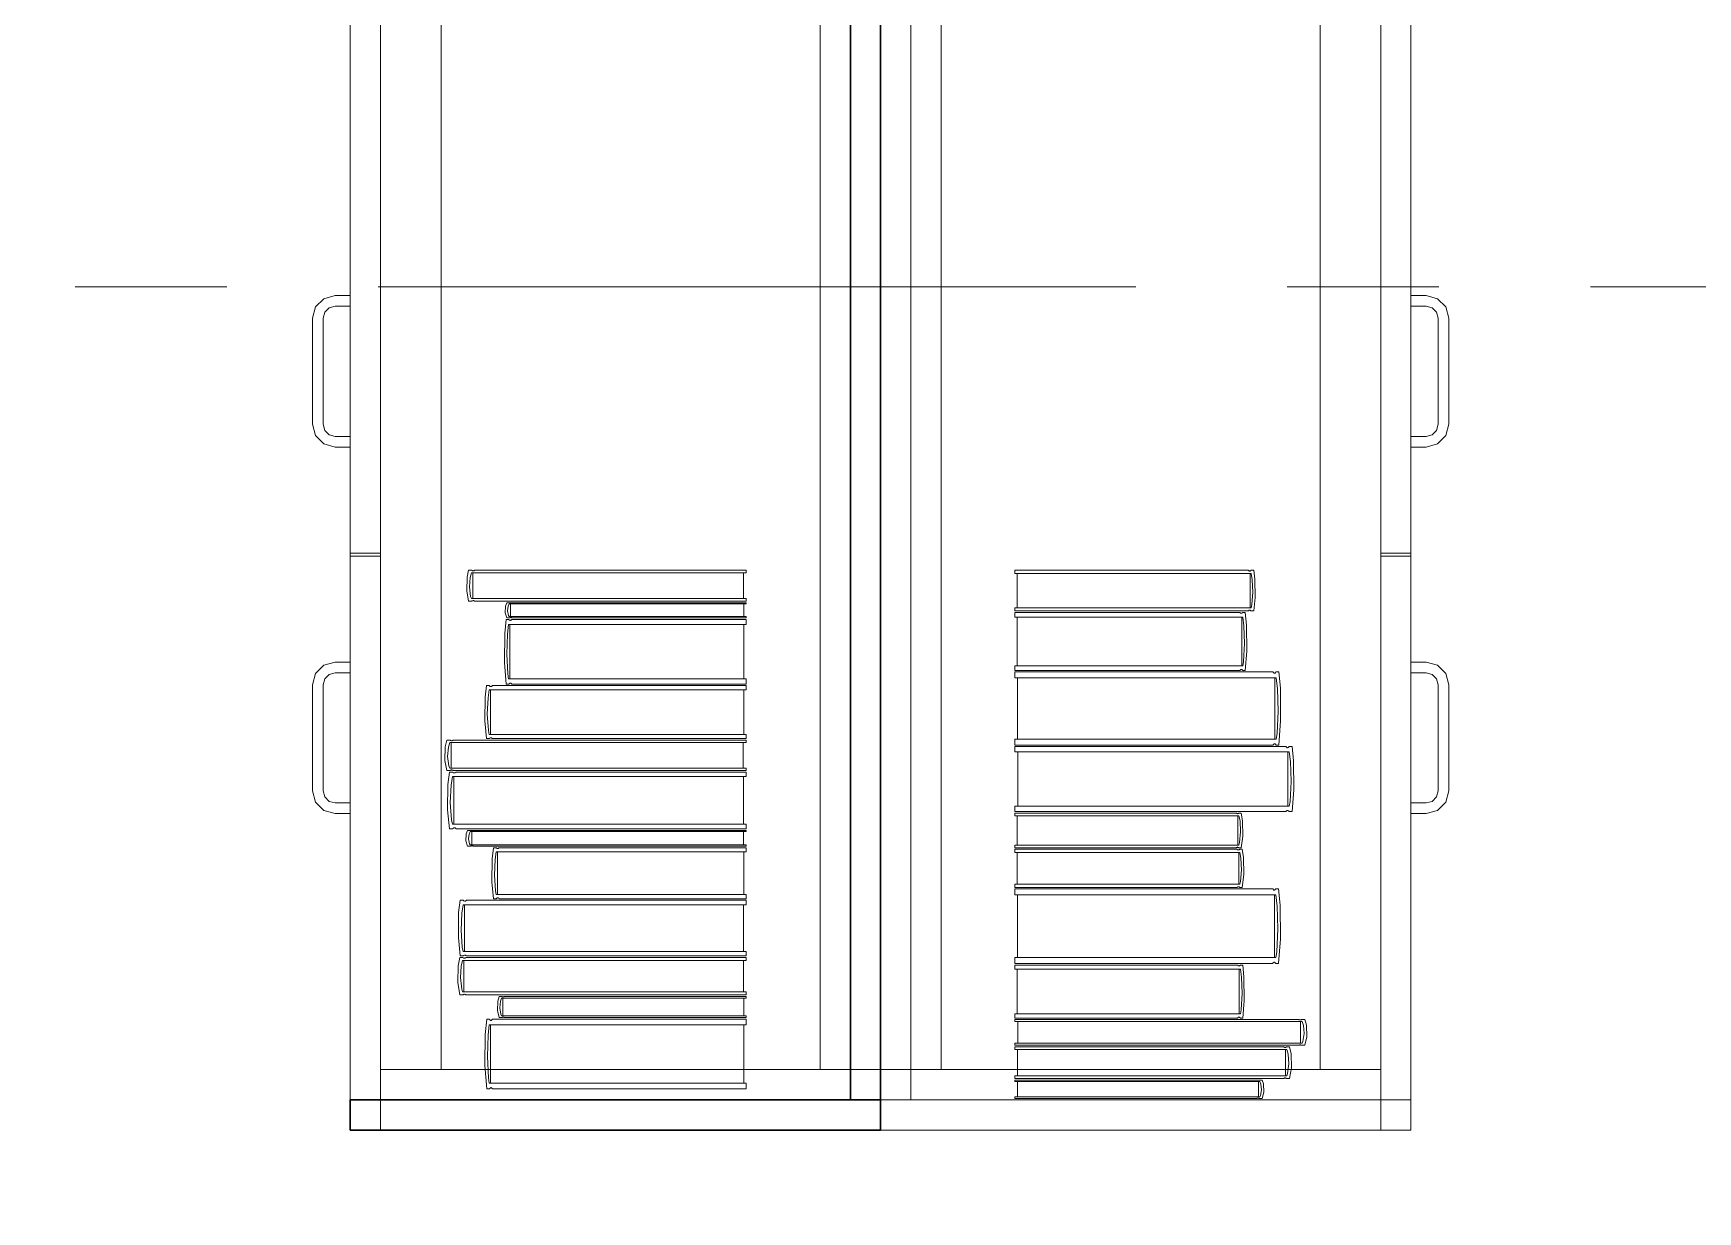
# Model space of a CAD drawing. Header units: inches. Extents: x -38 to 5698, y -33 to 92.
# Drawn here: x 19.111 to 20.209, y 9.391 to 10.169 of the extents above; entities that cross this region are included whole.
import ezdxf

# ---------------------------------------------------------------- set-up
doc = ezdxf.new("R2010")
doc.units = ezdxf.units.IN
doc.header["$MEASUREMENT"] = 0
doc.set_wipeout_variables(frame=1)
doc.linetypes.add('Punto & Raya', pattern=[0.65, 0.5, -0.075, 0, -0.075])
doc.linetypes.add('Wipeout_Contour', pattern=[1, 0, -1])
for name, color, linetype in [('08 _ STR _ EXT _ 10 Vereda Exterior', 7, 'Continuous'), ('Interior - Mobiliario', 7, 'Continuous'), ('Marcador - Secciones', 251, 'Continuous')]:
    doc.layers.add(name, color=color, linetype=linetype)

msp = doc.modelspace()

# ---------------------------------------------------------------- hatches: boundary and pattern name
at = {"layer": '08 _ STR _ EXT _ 10 Vereda Exterior', "linetype": 'Continuous', "lineweight": 13}
h = msp.add_hatch(dxfattribs=at)
h.set_pattern_fill('RETÍCULA_100X100_0002', color=251, style=0, pattern_type=2)
h.set_pattern_definition([(360, (3.7574, 18.3027), (0, 2.53199), []), (90, (3.7574, 18.3027), (-3.6, 0), [])])
h.paths.add_polyline_path([(2.17, 3.6213), (4.2913, 1.5), (9.32, 1.5), (9.32, 6.5), (40.52, 6.5), (40.52, 1.5), (52.92, 1.5), (52.92, 19.0859), (51.57, 19.0859), (51.57, 7.2), (9.07, 7.2), (9.07, 7.85), (6.5201, 7.85, -0.414214), (6.2701, 8.1), (6.2701, 8.85, -0.414213), (6.5201, 9.1), (9.07, 9.1), (9.07, 12), (6.5201, 12, -0.414214), (6.2701, 12.25), (6.2701, 13, -0.414213), (6.5201, 13.25), (9.07, 13.25), (9.07, 16.15), (6.5201, 16.15, -0.414214), (6.2701, 16.4), (6.2701, 17.15, -0.414213), (6.5201, 17.4), (8.77, 17.4), (8.7706, 21.0499), (2.17, 21.0499)])

# ---------------------------------------------------------------- linework, layer by layer
at = {"layer": 'Interior - Mobiliario', "color": 175, "linetype": 'Continuous', "lineweight": 13}
for p, q in [((19.67, 10.945), (19.67, 9.445)), ((20.02, 9.445), (20.02, 10.945)), ((19.34, 10.925), (19.34, 9.465)), ((19.65, 9.465), (19.65, 10.925)), ((19.67, 9.465), (19.67, 10.925)), ((19.67, 9.465), (19.67, 10.925)), ((19.67, 9.465), (19.67, 10.925)), ((19.69, 9.465), (19.69, 10.925)), ((19.69, 9.465), (19.69, 10.925)), ((19.69, 10.925), (19.69, 9.465)), ((19.69, 9.465), (19.69, 10.925)), ((19.69, 9.465), (19.69, 10.925)), ((19.69, 9.465), (19.69, 10.925)), ((20, 10.925), (20, 9.465)), ((20, 10.925), (20, 9.465)), ((20, 10.925), (20, 9.465)), ((20.02, 10.925), (20.02, 9.465)), ((20.02, 10.925), (20.02, 9.465)), ((19.34, 10.905), (19.34, 9.485)), ((19.38, 9.485), (19.38, 10.905)), ((19.63, 10.905), (19.63, 9.485)), ((19.67, 9.485), (19.67, 10.905)), ((19.71, 10.905), (19.71, 9.485)), ((19.96, 9.485), (19.96, 10.905)), ((20, 10.905), (20, 9.485)), ((19.32, 10.185), (19.32, 9.826)), ((19.34, 10.185), (19.34, 9.826)), ((20, 10.185), (20, 9.826)), ((20.02, 10.185), (20.02, 9.826)), ((19.295, 9.981), (19.297, 9.9885)), ((19.297, 9.9885), (19.3025, 9.9939)), ((19.3025, 9.9939), (19.31, 9.996)), ((19.306, 9.9879), (19.3031, 9.985)), ((19.31, 9.989), (19.306, 9.9879)), ((19.31, 9.996), (19.32, 9.996)), ((19.32, 9.989), (19.31, 9.989)), ((19.32, 9.996), (19.32, 9.989)), ((20.03, 9.996), (20.02, 9.996)), ((20.02, 9.996), (20.02, 9.989)), ((20.02, 9.989), (20.03, 9.989)), ((20.0375, 9.9939), (20.03, 9.996)), ((20.03, 9.989), (20.034, 9.9879)), ((20.034, 9.9879), (20.0369, 9.985)), ((20.043, 9.9885), (20.0375, 9.9939)), ((20.045, 9.981), (20.043, 9.9885)), ((19.295, 9.911), (19.295, 9.981)), ((19.3031, 9.985), (19.302, 9.981)), ((19.302, 9.981), (19.302, 9.911)), ((20.0369, 9.985), (20.038, 9.981)), ((20.038, 9.981), (20.038, 9.911)), ((20.045, 9.911), (20.045, 9.981)), ((19.297, 9.9035), (19.295, 9.911)), ((19.302, 9.911), (19.3031, 9.907)), ((20.038, 9.911), (20.0369, 9.907)), ((20.043, 9.9035), (20.045, 9.911)), ((19.3025, 9.898), (19.297, 9.9035)), ((19.31, 9.896), (19.3025, 9.898)), ((19.3031, 9.907), (19.306, 9.904)), ((19.306, 9.904), (19.31, 9.903)), ((19.31, 9.903), (19.32, 9.903)), ((19.32, 9.903), (19.32, 9.896)), ((20.03, 9.903), (20.02, 9.903)), ((20.02, 9.903), (20.02, 9.896)), ((20.034, 9.904), (20.03, 9.903)), ((20.03, 9.896), (20.0375, 9.898)), ((20.0369, 9.907), (20.034, 9.904)), ((20.0375, 9.898), (20.043, 9.9035)), ((19.32, 9.896), (19.31, 9.896)), ((20.02, 9.896), (20.03, 9.896)), ((19.32, 9.826), (19.34, 9.826)), ((19.32, 9.824), (19.34, 9.824)), ((20.02, 9.826), (20, 9.826)), ((20, 9.465), (20, 9.824)), ((20.02, 9.824), (20, 9.824)), ((20.02, 9.465), (20.02, 9.824)), ((19.3971, 9.8101), (19.3969, 9.801)), ((19.3981, 9.8146), (19.3971, 9.8101)), ((19.4001, 9.8146), (19.3981, 9.8146)), ((19.3986, 9.8036), (19.3991, 9.8099)), ((19.3991, 9.8099), (19.3999, 9.8129)), ((19.3999, 9.8129), (19.5813, 9.8129)), ((19.4002, 9.8145), (19.4001, 9.8146)), ((19.4004, 9.8144), (19.4002, 9.8145)), ((19.4007, 9.8143), (19.4004, 9.8144)), ((19.401, 9.8142), (19.4007, 9.8143)), ((19.4009, 9.8129), (19.4009, 9.7959)), ((19.4012, 9.8142), (19.401, 9.8142)), ((19.4015, 9.8143), (19.4012, 9.8142)), ((19.4017, 9.8144), (19.4015, 9.8143)), ((19.402, 9.8145), (19.4017, 9.8144)), ((19.4021, 9.8146), (19.402, 9.8145)), ((19.5813, 9.8146), (19.4021, 9.8146)), ((19.5795, 9.7959), (19.5795, 9.8129)), ((19.5813, 9.8129), (19.5813, 9.8146)), ((19.7586, 9.8124), (19.7586, 9.8146)), ((19.7586, 9.8146), (19.9127, 9.8146)), ((19.9146, 9.8124), (19.7586, 9.8124)), ((19.7602, 9.7899), (19.7602, 9.8124)), ((19.9127, 9.8146), (19.9128, 9.8144)), ((19.9128, 9.8144), (19.913, 9.8143)), ((19.913, 9.8143), (19.9132, 9.8142)), ((19.9132, 9.8142), (19.9135, 9.8141)), ((19.9135, 9.8141), (19.9137, 9.8141)), ((19.9137, 9.8141), (19.9139, 9.8142)), ((19.9138, 9.8124), (19.9138, 9.7899)), ((19.9139, 9.8142), (19.9142, 9.8143)), ((19.9142, 9.8143), (19.9144, 9.8145)), ((19.9144, 9.8145), (19.9144, 9.8146)), ((19.9144, 9.8146), (19.9162, 9.8146)), ((19.9153, 9.8084), (19.9146, 9.8124)), ((19.9162, 9.8146), (19.917, 9.8087)), ((19.3969, 9.801), (19.3981, 9.7942)), ((19.3994, 9.7974), (19.3986, 9.8036)), ((19.915, 9.792), (19.9157, 9.8002)), ((19.9157, 9.8002), (19.9153, 9.8084)), ((19.917, 9.8087), (19.9172, 9.7967)), ((19.3981, 9.7942), (19.4001, 9.7942)), ((19.3999, 9.7959), (19.3994, 9.7974)), ((19.5813, 9.7959), (19.3999, 9.7959)), ((19.4001, 9.7942), (19.4003, 9.7943)), ((19.4003, 9.7943), (19.4005, 9.7945)), ((19.4005, 9.7945), (19.4007, 9.7945)), ((19.4007, 9.7945), (19.401, 9.7946)), ((19.401, 9.7946), (19.4013, 9.7946)), ((19.4013, 9.7946), (19.4015, 9.7945)), ((19.4015, 9.7945), (19.4018, 9.7944)), ((19.4018, 9.7944), (19.402, 9.7943)), ((19.402, 9.7943), (19.4021, 9.7942)), ((19.4021, 9.7942), (19.5813, 9.7942)), ((19.4225, 9.791), (19.4223, 9.7866)), ((19.4233, 9.7932), (19.4225, 9.791)), ((19.425, 9.7932), (19.4233, 9.7932)), ((19.4238, 9.7878), (19.4242, 9.7909)), ((19.4244, 9.7848), (19.4238, 9.7878)), ((19.4242, 9.7909), (19.4249, 9.7924)), ((19.4249, 9.7924), (19.5813, 9.7924)), ((19.4251, 9.7932), (19.425, 9.7932)), ((19.4253, 9.7931), (19.4251, 9.7932)), ((19.4255, 9.7931), (19.4253, 9.7931)), ((19.4258, 9.7931), (19.4255, 9.7931)), ((19.4257, 9.7924), (19.4257, 9.784)), ((19.426, 9.7931), (19.4258, 9.7931)), ((19.4262, 9.7931), (19.426, 9.7931)), ((19.4265, 9.7931), (19.4262, 9.7931)), ((19.4267, 9.7932), (19.4265, 9.7931)), ((19.4268, 9.7932), (19.4267, 9.7932)), ((19.5813, 9.7932), (19.4268, 9.7932)), ((19.5797, 9.784), (19.5797, 9.7924)), ((19.5813, 9.7942), (19.5813, 9.7959)), ((19.5813, 9.7924), (19.5813, 9.7932)), ((19.7586, 9.7878), (19.7586, 9.7899)), ((19.7586, 9.7899), (19.9146, 9.7899)), ((19.9127, 9.7878), (19.7586, 9.7878)), ((19.9128, 9.7879), (19.9127, 9.7878)), ((19.913, 9.7881), (19.9128, 9.7879)), ((19.9132, 9.7882), (19.913, 9.7881)), ((19.9134, 9.7882), (19.9132, 9.7882)), ((19.9137, 9.7883), (19.9134, 9.7882)), ((19.9139, 9.7882), (19.9137, 9.7883)), ((19.9141, 9.7881), (19.9139, 9.7882)), ((19.9143, 9.7879), (19.9141, 9.7881)), ((19.9144, 9.7878), (19.9143, 9.7879)), ((19.9162, 9.7878), (19.9144, 9.7878)), ((19.9146, 9.7899), (19.915, 9.792)), ((19.9172, 9.7967), (19.9162, 9.7878)), ((19.4229, 9.7822), (19.422, 9.7728)), ((19.4223, 9.7866), (19.4233, 9.7832)), ((19.4246, 9.7822), (19.4229, 9.7822)), ((19.4233, 9.7832), (19.425, 9.7832)), ((19.4238, 9.7724), (19.4245, 9.7788)), ((19.4249, 9.784), (19.4244, 9.7848)), ((19.4245, 9.7788), (19.5813, 9.7788)), ((19.4247, 9.782), (19.4246, 9.7822)), ((19.4249, 9.7818), (19.4247, 9.782)), ((19.5813, 9.784), (19.4249, 9.784)), ((19.4251, 9.7816), (19.4249, 9.7818)), ((19.425, 9.7832), (19.4252, 9.7833)), ((19.4254, 9.7815), (19.4251, 9.7816)), ((19.4252, 9.7833), (19.4254, 9.7833)), ((19.4253, 9.7788), (19.4253, 9.7429)), ((19.4254, 9.7833), (19.4256, 9.7834)), ((19.4256, 9.7815), (19.4254, 9.7815)), ((19.4256, 9.7834), (19.4258, 9.7834)), ((19.4258, 9.7816), (19.4256, 9.7815)), ((19.4258, 9.7834), (19.4261, 9.7834)), ((19.4261, 9.7817), (19.4258, 9.7816)), ((19.4261, 9.7834), (19.4263, 9.7834)), ((19.4263, 9.782), (19.4261, 9.7817)), ((19.4263, 9.7834), (19.4265, 9.7833)), ((19.4264, 9.7822), (19.4263, 9.782)), ((19.5813, 9.7822), (19.4264, 9.7822)), ((19.4265, 9.7833), (19.4267, 9.7833)), ((19.4267, 9.7833), (19.4268, 9.7832)), ((19.4268, 9.7832), (19.5813, 9.7832)), ((19.5797, 9.7429), (19.5797, 9.7788)), ((19.5813, 9.7832), (19.5813, 9.784)), ((19.5813, 9.7788), (19.5813, 9.7822)), ((19.7586, 9.7837), (19.7586, 9.7868)), ((19.7586, 9.7868), (19.9072, 9.7868)), ((19.909, 9.7837), (19.7586, 9.7837)), ((19.7602, 9.7516), (19.7602, 9.7837)), ((19.9072, 9.7868), (19.9073, 9.7866)), ((19.9073, 9.7866), (19.9075, 9.7864)), ((19.9075, 9.7864), (19.9077, 9.7862)), ((19.9077, 9.7862), (19.908, 9.7862)), ((19.908, 9.7862), (19.9082, 9.7862)), ((19.9082, 9.7862), (19.9084, 9.7863)), ((19.9083, 9.7837), (19.9083, 9.7516)), ((19.9084, 9.7863), (19.9086, 9.7864)), ((19.9086, 9.7864), (19.9088, 9.7867)), ((19.9088, 9.7867), (19.9089, 9.7868)), ((19.9089, 9.7868), (19.9105, 9.7868)), ((19.9097, 9.778), (19.909, 9.7837)), ((19.9101, 9.7662), (19.9097, 9.778)), ((19.9105, 9.7868), (19.9114, 9.7784)), ((19.9114, 9.7784), (19.9116, 9.7613)), ((19.422, 9.7728), (19.4218, 9.7538)), ((19.4234, 9.7593), (19.4238, 9.7724)), ((19.9095, 9.7545), (19.9101, 9.7662)), ((19.424, 9.7462), (19.4234, 9.7593)), ((19.909, 9.7516), (19.9095, 9.7545)), ((19.9116, 9.7613), (19.9105, 9.7485)), ((19.297, 9.7465), (19.295, 9.739)), ((19.3025, 9.7519), (19.297, 9.7465)), ((19.31, 9.754), (19.3025, 9.7519)), ((19.3031, 9.743), (19.306, 9.7459)), ((19.306, 9.7459), (19.31, 9.747)), ((19.32, 9.754), (19.31, 9.754)), ((19.31, 9.747), (19.32, 9.747)), ((19.32, 9.747), (19.32, 9.754)), ((19.4218, 9.7538), (19.4229, 9.7395)), ((19.4245, 9.7429), (19.424, 9.7462)), ((19.7586, 9.7485), (19.7586, 9.7516)), ((19.7586, 9.7516), (19.909, 9.7516)), ((19.9072, 9.7485), (19.7586, 9.7485)), ((19.7586, 9.7436), (19.7586, 9.7475)), ((19.7586, 9.7475), (19.929, 9.7475)), ((19.9311, 9.7436), (19.7586, 9.7436)), ((19.7604, 9.7031), (19.7604, 9.7436)), ((19.9073, 9.7487), (19.9072, 9.7485)), ((19.9075, 9.7489), (19.9073, 9.7487)), ((19.9077, 9.7491), (19.9075, 9.7489)), ((19.9079, 9.7491), (19.9077, 9.7491)), ((19.9081, 9.7491), (19.9079, 9.7491)), ((19.9084, 9.7491), (19.9081, 9.7491)), ((19.9086, 9.7489), (19.9084, 9.7491)), ((19.9088, 9.7487), (19.9086, 9.7489)), ((19.9089, 9.7485), (19.9088, 9.7487)), ((19.9105, 9.7485), (19.9089, 9.7485)), ((19.929, 9.7475), (19.9291, 9.7473)), ((19.9291, 9.7473), (19.9294, 9.747)), ((19.9294, 9.747), (19.9296, 9.7468)), ((19.9296, 9.7468), (19.9298, 9.7467)), ((19.9298, 9.7467), (19.9301, 9.7467)), ((19.9301, 9.7467), (19.9304, 9.7468)), ((19.9302, 9.7436), (19.9302, 9.7031)), ((19.9304, 9.7468), (19.9306, 9.747)), ((19.9306, 9.747), (19.9308, 9.7473)), ((19.9308, 9.7473), (19.9309, 9.7475)), ((19.9309, 9.7475), (19.9328, 9.7475)), ((19.9319, 9.7364), (19.9311, 9.7436)), ((19.9328, 9.7475), (19.9338, 9.7369)), ((20.02, 9.754), (20.03, 9.754)), ((20.02, 9.747), (20.02, 9.754)), ((20.03, 9.747), (20.02, 9.747)), ((20.03, 9.754), (20.0375, 9.7519)), ((20.034, 9.7459), (20.03, 9.747)), ((20.0369, 9.743), (20.034, 9.7459)), ((20.0375, 9.7519), (20.043, 9.7465)), ((20.043, 9.7465), (20.045, 9.739)), ((19.295, 9.739), (19.295, 9.669)), ((19.302, 9.739), (19.3031, 9.743)), ((19.302, 9.669), (19.302, 9.739)), ((19.4099, 9.7385), (19.409, 9.7308)), ((19.4118, 9.7385), (19.4099, 9.7385)), ((19.4109, 9.7305), (19.4116, 9.7357)), ((19.4116, 9.7357), (19.5813, 9.7357)), ((19.4119, 9.7384), (19.4118, 9.7385)), ((19.4121, 9.7382), (19.4119, 9.7384)), ((19.4123, 9.738), (19.4121, 9.7382)), ((19.4126, 9.7379), (19.4123, 9.738)), ((19.4125, 9.7357), (19.4125, 9.7063)), ((19.4128, 9.7379), (19.4126, 9.7379)), ((19.4131, 9.738), (19.4128, 9.7379)), ((19.4133, 9.7381), (19.4131, 9.738)), ((19.4136, 9.7383), (19.4133, 9.7381)), ((19.4137, 9.7385), (19.4136, 9.7383)), ((19.5813, 9.7385), (19.4137, 9.7385)), ((19.4229, 9.7395), (19.4246, 9.7395)), ((19.5813, 9.7429), (19.4245, 9.7429)), ((19.4246, 9.7395), (19.4248, 9.7397)), ((19.4248, 9.7397), (19.425, 9.74)), ((19.425, 9.74), (19.4252, 9.7401)), ((19.4252, 9.7401), (19.4254, 9.7402)), ((19.4254, 9.7402), (19.4257, 9.7402)), ((19.4257, 9.7402), (19.4259, 9.7401)), ((19.4259, 9.7401), (19.4261, 9.7399)), ((19.4261, 9.7399), (19.4263, 9.7397)), ((19.4263, 9.7397), (19.4264, 9.7395)), ((19.4264, 9.7395), (19.5813, 9.7395)), ((19.5796, 9.7063), (19.5796, 9.7357)), ((19.5813, 9.7395), (19.5813, 9.7429)), ((19.5813, 9.7357), (19.5813, 9.7385)), ((19.9323, 9.7216), (19.9319, 9.7364)), ((19.9338, 9.7369), (19.934, 9.7153)), ((20.038, 9.739), (20.0369, 9.743)), ((20.038, 9.669), (20.038, 9.739)), ((20.045, 9.739), (20.045, 9.669)), ((19.409, 9.7308), (19.4088, 9.7152)), ((19.4104, 9.7197), (19.4109, 9.7305)), ((19.9316, 9.7068), (19.9323, 9.7216)), ((19.4088, 9.7152), (19.4099, 9.7035)), ((19.4111, 9.7089), (19.4104, 9.7197)), ((19.934, 9.7153), (19.9328, 9.6992)), ((19.3836, 9.7025), (19.3826, 9.6981)), ((19.3858, 9.7025), (19.3836, 9.7025)), ((19.3847, 9.6979), (19.3856, 9.7009)), ((19.3856, 9.7009), (19.5813, 9.7009)), ((19.3859, 9.7024), (19.3858, 9.7025)), ((19.3861, 9.7023), (19.3859, 9.7024)), ((19.3864, 9.7022), (19.3861, 9.7023)), ((19.3867, 9.7021), (19.3864, 9.7022)), ((19.3866, 9.7009), (19.3866, 9.684)), ((19.387, 9.7021), (19.3867, 9.7021)), ((19.3873, 9.7022), (19.387, 9.7021)), ((19.3876, 9.7022), (19.3873, 9.7022)), ((19.3878, 9.7024), (19.3876, 9.7022)), ((19.388, 9.7025), (19.3878, 9.7024)), ((19.5813, 9.7025), (19.388, 9.7025)), ((19.4099, 9.7035), (19.4118, 9.7035)), ((19.4116, 9.7063), (19.4111, 9.7089)), ((19.5813, 9.7063), (19.4116, 9.7063)), ((19.4118, 9.7035), (19.4119, 9.7037)), ((19.4119, 9.7037), (19.4122, 9.7039)), ((19.4122, 9.7039), (19.4124, 9.704)), ((19.4124, 9.704), (19.4126, 9.7041)), ((19.4126, 9.7041), (19.4129, 9.704)), ((19.4129, 9.704), (19.4131, 9.704)), ((19.4131, 9.704), (19.4134, 9.7038)), ((19.4134, 9.7038), (19.4136, 9.7036)), ((19.4136, 9.7036), (19.4137, 9.7035)), ((19.4137, 9.7035), (19.5813, 9.7035)), ((19.5793, 9.684), (19.5793, 9.7009)), ((19.5813, 9.7035), (19.5813, 9.7063)), ((19.5813, 9.7009), (19.5813, 9.7025)), ((19.7586, 9.6992), (19.7586, 9.7031)), ((19.7586, 9.7031), (19.9311, 9.7031)), ((19.9293, 9.6997), (19.9291, 9.6994)), ((19.9295, 9.6999), (19.9293, 9.6997)), ((19.9298, 9.7), (19.9295, 9.6999)), ((19.93, 9.7001), (19.9298, 9.7)), ((19.9303, 9.7), (19.93, 9.7001)), ((19.9305, 9.6998), (19.9303, 9.7)), ((19.9308, 9.6995), (19.9305, 9.6998)), ((19.9311, 9.7031), (19.9316, 9.7068)), ((19.3826, 9.6981), (19.3823, 9.6891)), ((19.3823, 9.6891), (19.3836, 9.6824)), ((19.3842, 9.6917), (19.3847, 9.6979)), ((19.385, 9.6855), (19.3842, 9.6917)), ((19.929, 9.6992), (19.7586, 9.6992)), ((19.7586, 9.6948), (19.7586, 9.6982)), ((19.7586, 9.6982), (19.9375, 9.6982)), ((19.9396, 9.6948), (19.7586, 9.6948)), ((19.7605, 9.6588), (19.7605, 9.6948)), ((19.9291, 9.6994), (19.929, 9.6992)), ((19.9309, 9.6992), (19.9308, 9.6995)), ((19.9328, 9.6992), (19.9309, 9.6992)), ((19.9375, 9.6982), (19.9376, 9.698)), ((19.9376, 9.698), (19.9378, 9.6978)), ((19.9378, 9.6978), (19.9381, 9.6976)), ((19.9381, 9.6976), (19.9384, 9.6975)), ((19.9384, 9.6975), (19.9386, 9.6975)), ((19.9386, 9.6975), (19.9389, 9.6976)), ((19.9387, 9.6948), (19.9387, 9.6588)), ((19.9389, 9.6976), (19.9391, 9.6978)), ((19.9391, 9.6978), (19.9394, 9.6981)), ((19.9394, 9.6981), (19.9395, 9.6982)), ((19.9395, 9.6982), (19.9415, 9.6982)), ((19.9405, 9.6884), (19.9396, 9.6948)), ((19.9415, 9.6982), (19.9425, 9.6888)), ((19.9425, 9.6888), (19.9427, 9.6696)), ((19.3836, 9.6824), (19.3858, 9.6824)), ((19.3855, 9.6814), (19.3844, 9.6732)), ((19.3856, 9.684), (19.385, 9.6855)), ((19.3876, 9.6814), (19.3855, 9.6814)), ((19.5813, 9.684), (19.3856, 9.684)), ((19.3858, 9.6824), (19.3859, 9.6825)), ((19.3859, 9.6825), (19.3862, 9.6826)), ((19.3862, 9.6826), (19.3865, 9.6827)), ((19.3865, 9.6827), (19.3868, 9.6828)), ((19.3865, 9.6728), (19.3874, 9.6784)), ((19.3868, 9.6828), (19.3871, 9.6828)), ((19.3871, 9.6828), (19.3873, 9.6827)), ((19.3873, 9.6827), (19.3876, 9.6826)), ((19.3874, 9.6784), (19.5813, 9.6784)), ((19.3876, 9.6826), (19.3879, 9.6825)), ((19.3877, 9.6813), (19.3876, 9.6814)), ((19.3879, 9.681), (19.3877, 9.6813)), ((19.3879, 9.6825), (19.388, 9.6824)), ((19.3882, 9.6809), (19.3879, 9.681)), ((19.388, 9.6824), (19.5813, 9.6824)), ((19.3885, 9.6808), (19.3882, 9.6809)), ((19.3884, 9.6784), (19.3884, 9.6469)), ((19.3888, 9.6808), (19.3885, 9.6808)), ((19.3891, 9.6809), (19.3888, 9.6808)), ((19.3893, 9.681), (19.3891, 9.6809)), ((19.3896, 9.6812), (19.3893, 9.681)), ((19.3898, 9.6814), (19.3896, 9.6812)), ((19.5813, 9.6814), (19.3898, 9.6814)), ((19.5794, 9.6469), (19.5794, 9.6784)), ((19.5813, 9.6824), (19.5813, 9.684)), ((19.5813, 9.6784), (19.5813, 9.6814)), ((19.9409, 9.6752), (19.9405, 9.6884)), ((19.295, 9.669), (19.297, 9.6615)), ((19.3031, 9.665), (19.302, 9.669)), ((19.3844, 9.6732), (19.3841, 9.6564)), ((19.386, 9.6613), (19.3865, 9.6728)), ((19.9402, 9.662), (19.9409, 9.6752)), ((19.9427, 9.6696), (19.9415, 9.6553)), ((20.0369, 9.665), (20.038, 9.669)), ((20.045, 9.669), (20.043, 9.6615)), ((19.297, 9.6615), (19.3025, 9.656)), ((19.3025, 9.656), (19.31, 9.654)), ((19.306, 9.662), (19.3031, 9.665)), ((19.31, 9.661), (19.306, 9.662)), ((19.32, 9.661), (19.31, 9.661)), ((19.32, 9.654), (19.32, 9.661)), ((19.3841, 9.6564), (19.3855, 9.6439)), ((19.3868, 9.6498), (19.386, 9.6613)), ((19.7586, 9.6553), (19.7586, 9.6588)), ((19.7586, 9.6588), (19.9396, 9.6588)), ((19.9378, 9.6558), (19.9376, 9.6555)), ((19.938, 9.6559), (19.9378, 9.6558)), ((19.9383, 9.656), (19.938, 9.6559)), ((19.9386, 9.656), (19.9383, 9.656)), ((19.9388, 9.656), (19.9386, 9.656)), ((19.9391, 9.6558), (19.9388, 9.656)), ((19.9393, 9.6556), (19.9391, 9.6558)), ((19.9396, 9.6588), (19.9402, 9.662)), ((20.02, 9.661), (20.03, 9.661)), ((20.02, 9.654), (20.02, 9.661)), ((20.03, 9.661), (20.034, 9.662)), ((20.0375, 9.656), (20.03, 9.654)), ((20.034, 9.662), (20.0369, 9.665)), ((20.043, 9.6615), (20.0375, 9.656)), ((19.31, 9.654), (19.32, 9.654)), ((19.3874, 9.6469), (19.3868, 9.6498)), ((19.5813, 9.6469), (19.3874, 9.6469)), ((19.5813, 9.6439), (19.5813, 9.6469)), ((19.9375, 9.6553), (19.7586, 9.6553)), ((19.7586, 9.6525), (19.7586, 9.6543)), ((19.7586, 9.6543), (19.9047, 9.6543)), ((19.9065, 9.6525), (19.7586, 9.6525)), ((19.7601, 9.6332), (19.7601, 9.6525)), ((19.9047, 9.6543), (19.9048, 9.6542)), ((19.9048, 9.6542), (19.905, 9.6541)), ((19.905, 9.6541), (19.9052, 9.654)), ((19.9052, 9.654), (19.9055, 9.6539)), ((19.9055, 9.6539), (19.9057, 9.654)), ((19.9057, 9.654), (19.9059, 9.654)), ((19.9058, 9.6525), (19.9058, 9.6332)), ((19.9059, 9.654), (19.9061, 9.6541)), ((19.9061, 9.6541), (19.9063, 9.6542)), ((19.9063, 9.6542), (19.9064, 9.6543)), ((19.9064, 9.6543), (19.908, 9.6543)), ((19.9072, 9.6491), (19.9065, 9.6525)), ((19.9076, 9.642), (19.9072, 9.6491)), ((19.908, 9.6543), (19.9088, 9.6493)), ((19.9088, 9.6493), (19.909, 9.639)), ((19.9376, 9.6555), (19.9375, 9.6553)), ((19.9395, 9.6553), (19.9393, 9.6556)), ((19.9415, 9.6553), (19.9395, 9.6553)), ((20.03, 9.654), (20.02, 9.654)), ((19.3855, 9.6439), (19.3876, 9.6439)), ((19.3876, 9.6439), (19.3877, 9.6441)), ((19.3877, 9.6441), (19.388, 9.6443)), ((19.388, 9.6443), (19.3883, 9.6445)), ((19.3883, 9.6445), (19.3886, 9.6446)), ((19.3886, 9.6446), (19.3888, 9.6445)), ((19.3888, 9.6445), (19.3891, 9.6445)), ((19.3891, 9.6445), (19.3894, 9.6443)), ((19.3894, 9.6443), (19.3896, 9.6441)), ((19.3896, 9.6441), (19.3898, 9.6439)), ((19.3898, 9.6439), (19.5813, 9.6439)), ((19.3964, 9.6406), (19.3962, 9.6359)), ((19.3962, 9.6359), (19.3974, 9.6324)), ((19.3974, 9.6429), (19.3964, 9.6406)), ((19.3994, 9.6429), (19.3974, 9.6429)), ((19.3979, 9.6373), (19.3984, 9.6405)), ((19.3987, 9.6341), (19.3979, 9.6373)), ((19.3984, 9.6405), (19.3992, 9.6421)), ((19.3992, 9.6333), (19.3987, 9.6341)), ((19.3992, 9.6421), (19.5813, 9.6421)), ((19.3995, 9.6429), (19.3994, 9.6429)), ((19.3997, 9.6428), (19.3995, 9.6429)), ((19.4, 9.6428), (19.3997, 9.6428)), ((19.4002, 9.6428), (19.4, 9.6428)), ((19.4001, 9.6421), (19.4001, 9.6333)), ((19.4005, 9.6428), (19.4002, 9.6428)), ((19.4008, 9.6428), (19.4005, 9.6428)), ((19.401, 9.6428), (19.4008, 9.6428)), ((19.4013, 9.6429), (19.401, 9.6428)), ((19.4014, 9.6429), (19.4013, 9.6429)), ((19.5813, 9.6429), (19.4014, 9.6429)), ((19.5795, 9.6333), (19.5795, 9.6421)), ((19.5813, 9.6421), (19.5813, 9.6429)), ((19.9065, 9.6332), (19.9069, 9.635)), ((19.9069, 9.635), (19.9076, 9.642)), ((19.909, 9.639), (19.908, 9.6314)), ((19.3974, 9.6324), (19.3994, 9.6324)), ((19.5813, 9.6333), (19.3992, 9.6333)), ((19.3994, 9.6324), (19.3995, 9.6325)), ((19.3995, 9.6325), (19.3998, 9.6326)), ((19.3998, 9.6326), (19.4, 9.6326)), ((19.4, 9.6326), (19.4003, 9.6326)), ((19.4003, 9.6326), (19.4006, 9.6326)), ((19.4006, 9.6326), (19.4008, 9.6326)), ((19.4008, 9.6326), (19.4011, 9.6325)), ((19.4011, 9.6325), (19.4013, 9.6325)), ((19.4013, 9.6325), (19.4014, 9.6324)), ((19.4014, 9.6324), (19.5813, 9.6324)), ((19.4137, 9.6241), (19.4135, 9.609)), ((19.4146, 9.6314), (19.4137, 9.6241)), ((19.4164, 9.6314), (19.4146, 9.6314)), ((19.4151, 9.6134), (19.4155, 9.6237)), ((19.4155, 9.6237), (19.4163, 9.6287)), ((19.4163, 9.6287), (19.5813, 9.6287)), ((19.4165, 9.6313), (19.4164, 9.6314)), ((19.4167, 9.6311), (19.4165, 9.6313)), ((19.4169, 9.631), (19.4167, 9.6311)), ((19.4172, 9.6309), (19.4169, 9.631)), ((19.4171, 9.6287), (19.4171, 9.6005)), ((19.4174, 9.6309), (19.4172, 9.6309)), ((19.4177, 9.6309), (19.4174, 9.6309)), ((19.4179, 9.6311), (19.4177, 9.6309)), ((19.4181, 9.6313), (19.4179, 9.6311)), ((19.4182, 9.6314), (19.4181, 9.6313)), ((19.5813, 9.6314), (19.4182, 9.6314)), ((19.5797, 9.6005), (19.5797, 9.6287)), ((19.5813, 9.6324), (19.5813, 9.6333)), ((19.5813, 9.6287), (19.5813, 9.6314)), ((19.7586, 9.6314), (19.7586, 9.6332)), ((19.7586, 9.6332), (19.9065, 9.6332)), ((19.9047, 9.6314), (19.7586, 9.6314)), ((19.7586, 9.6284), (19.7586, 9.6304)), ((19.7586, 9.6304), (19.9053, 9.6304)), ((19.9071, 9.6284), (19.7586, 9.6284)), ((19.7601, 9.6073), (19.7601, 9.6284)), ((19.9048, 9.6315), (19.9047, 9.6314)), ((19.905, 9.6316), (19.9048, 9.6315)), ((19.9052, 9.6317), (19.905, 9.6316)), ((19.9054, 9.6318), (19.9052, 9.6317)), ((19.9053, 9.6304), (19.9054, 9.6303)), ((19.9056, 9.6318), (19.9054, 9.6318)), ((19.9054, 9.6303), (19.9056, 9.6301)), ((19.9058, 9.6317), (19.9056, 9.6318)), ((19.9056, 9.6301), (19.9058, 9.63)), ((19.9061, 9.6316), (19.9058, 9.6317)), ((19.9058, 9.63), (19.9061, 9.63)), ((19.9062, 9.6315), (19.9061, 9.6316)), ((19.9061, 9.63), (19.9063, 9.63)), ((19.9064, 9.6314), (19.9062, 9.6315)), ((19.9063, 9.63), (19.9065, 9.63)), ((19.908, 9.6314), (19.9064, 9.6314)), ((19.9064, 9.6284), (19.9064, 9.6073)), ((19.9065, 9.63), (19.9067, 9.6301)), ((19.9067, 9.6301), (19.9069, 9.6303)), ((19.9069, 9.6303), (19.907, 9.6304)), ((19.907, 9.6304), (19.9086, 9.6304)), ((19.9078, 9.6246), (19.9071, 9.6284)), ((19.9082, 9.6169), (19.9078, 9.6246)), ((19.9086, 9.6304), (19.9094, 9.6249)), ((19.9094, 9.6249), (19.9096, 9.6137)), ((19.4158, 9.603), (19.4151, 9.6134)), ((19.9076, 9.6092), (19.9082, 9.6169)), ((19.9096, 9.6137), (19.9086, 9.6053)), ((19.4135, 9.609), (19.4146, 9.5978)), ((19.4163, 9.6005), (19.4158, 9.603)), ((19.7586, 9.6053), (19.7586, 9.6073)), ((19.7586, 9.6073), (19.9071, 9.6073)), ((19.9053, 9.6053), (19.7586, 9.6053)), ((19.7586, 9.6003), (19.7586, 9.6043)), ((19.7586, 9.6043), (19.9288, 9.6043)), ((19.9054, 9.6054), (19.9053, 9.6053)), ((19.9056, 9.6055), (19.9054, 9.6054)), ((19.9058, 9.6056), (19.9056, 9.6055)), ((19.906, 9.6057), (19.9058, 9.6056)), ((19.9062, 9.6057), (19.906, 9.6057)), ((19.9065, 9.6057), (19.9062, 9.6057)), ((19.9067, 9.6056), (19.9065, 9.6057)), ((19.9069, 9.6054), (19.9067, 9.6056)), ((19.907, 9.6053), (19.9069, 9.6054)), ((19.9086, 9.6053), (19.907, 9.6053)), ((19.9071, 9.6073), (19.9076, 9.6092)), ((19.9288, 9.6043), (19.929, 9.604)), ((19.929, 9.604), (19.9292, 9.6037)), ((19.9292, 9.6037), (19.9294, 9.6035)), ((19.9294, 9.6035), (19.9297, 9.6035)), ((19.9297, 9.6035), (19.9299, 9.6035)), ((19.9299, 9.6035), (19.9302, 9.6036)), ((19.9302, 9.6036), (19.9304, 9.6038)), ((19.9304, 9.6038), (19.9306, 9.6041)), ((19.9306, 9.6041), (19.9307, 9.6043)), ((19.9307, 9.6043), (19.9326, 9.6043)), ((19.9326, 9.6043), (19.9336, 9.5935)), ((19.3925, 9.5968), (19.3915, 9.5887)), ((19.3946, 9.5968), (19.3925, 9.5968)), ((19.3936, 9.5883), (19.3944, 9.5938)), ((19.3944, 9.5938), (19.5813, 9.5938)), ((19.3947, 9.5966), (19.3946, 9.5968)), ((19.3949, 9.5964), (19.3947, 9.5966)), ((19.3952, 9.5963), (19.3949, 9.5964)), ((19.3955, 9.5962), (19.3952, 9.5963)), ((19.3954, 9.5938), (19.3954, 9.5629)), ((19.3957, 9.5962), (19.3955, 9.5962)), ((19.396, 9.5962), (19.3957, 9.5962)), ((19.3963, 9.5964), (19.396, 9.5962)), ((19.3965, 9.5966), (19.3963, 9.5964)), ((19.3967, 9.5968), (19.3965, 9.5966)), ((19.5813, 9.5968), (19.3967, 9.5968)), ((19.4146, 9.5978), (19.4164, 9.5978)), ((19.5813, 9.6005), (19.4163, 9.6005)), ((19.4164, 9.5978), (19.4165, 9.598)), ((19.4165, 9.598), (19.4168, 9.5982)), ((19.4168, 9.5982), (19.417, 9.5983)), ((19.417, 9.5983), (19.4172, 9.5984)), ((19.4172, 9.5984), (19.4175, 9.5983)), ((19.4175, 9.5983), (19.4177, 9.5983)), ((19.4177, 9.5983), (19.4179, 9.5981)), ((19.4179, 9.5981), (19.4182, 9.5979)), ((19.4182, 9.5979), (19.4182, 9.5978)), ((19.4182, 9.5978), (19.5813, 9.5978)), ((19.5794, 9.5629), (19.5794, 9.5938)), ((19.5813, 9.5978), (19.5813, 9.6005)), ((19.5813, 9.5938), (19.5813, 9.5968)), ((19.9309, 9.6003), (19.7586, 9.6003)), ((19.7604, 9.5589), (19.7604, 9.6003)), ((19.93, 9.6003), (19.93, 9.5589)), ((19.9317, 9.5929), (19.9309, 9.6003)), ((19.9321, 9.5778), (19.9317, 9.5929)), ((19.9336, 9.5935), (19.9338, 9.5714)), ((19.3915, 9.5887), (19.3913, 9.5722)), ((19.3931, 9.577), (19.3936, 9.5883)), ((19.3913, 9.5722), (19.3925, 9.56)), ((19.3939, 9.5657), (19.3931, 9.577)), ((19.9314, 9.5627), (19.9321, 9.5778)), ((19.9338, 9.5714), (19.9326, 9.555)), ((19.3922, 9.559), (19.3911, 9.5535)), ((19.3942, 9.559), (19.3922, 9.559)), ((19.3925, 9.56), (19.3946, 9.56)), ((19.3932, 9.5533), (19.3941, 9.557)), ((19.3944, 9.5629), (19.3939, 9.5657)), ((19.3941, 9.557), (19.5813, 9.557)), ((19.3943, 9.5589), (19.3942, 9.559)), ((19.3946, 9.5587), (19.3943, 9.5589)), ((19.5813, 9.5629), (19.3944, 9.5629)), ((19.3946, 9.56), (19.3947, 9.5602)), ((19.3948, 9.5586), (19.3946, 9.5587)), ((19.3947, 9.5602), (19.395, 9.5604)), ((19.3951, 9.5585), (19.3948, 9.5586)), ((19.395, 9.5604), (19.3953, 9.5605)), ((19.395, 9.557), (19.395, 9.5363)), ((19.3954, 9.5585), (19.3951, 9.5585)), ((19.3953, 9.5605), (19.3955, 9.5606)), ((19.3956, 9.5586), (19.3954, 9.5585)), ((19.3955, 9.5606), (19.3958, 9.5606)), ((19.3959, 9.5587), (19.3956, 9.5586)), ((19.3958, 9.5606), (19.3961, 9.5605)), ((19.3962, 9.5588), (19.3959, 9.5587)), ((19.3961, 9.5605), (19.3963, 9.5603)), ((19.3963, 9.559), (19.3962, 9.5588)), ((19.3963, 9.5603), (19.3966, 9.5601)), ((19.5813, 9.559), (19.3963, 9.559)), ((19.3966, 9.5601), (19.3967, 9.56)), ((19.3967, 9.56), (19.5813, 9.56)), ((19.5794, 9.5363), (19.5794, 9.557)), ((19.5813, 9.56), (19.5813, 9.5629)), ((19.5813, 9.557), (19.5813, 9.559)), ((19.7586, 9.555), (19.7586, 9.5589)), ((19.7586, 9.5589), (19.9309, 9.5589)), ((19.9309, 9.5589), (19.9314, 9.5627)), ((19.3911, 9.5535), (19.3909, 9.5425)), ((19.3927, 9.5457), (19.3932, 9.5533)), ((19.9288, 9.555), (19.7586, 9.555)), ((19.7586, 9.5512), (19.7586, 9.554)), ((19.7586, 9.554), (19.9057, 9.554)), ((19.9075, 9.5512), (19.7586, 9.5512)), ((19.7601, 9.5218), (19.7601, 9.5512)), ((19.9057, 9.554), (19.9058, 9.5538)), ((19.9058, 9.5538), (19.906, 9.5536)), ((19.906, 9.5536), (19.9062, 9.5535)), ((19.9062, 9.5535), (19.9064, 9.5534)), ((19.9064, 9.5534), (19.9067, 9.5534)), ((19.9067, 9.5534), (19.9069, 9.5535)), ((19.9067, 9.5512), (19.9067, 9.5218)), ((19.9069, 9.5535), (19.9071, 9.5536)), ((19.9071, 9.5536), (19.9073, 9.5538)), ((19.9073, 9.5538), (19.9074, 9.554)), ((19.9074, 9.554), (19.909, 9.554)), ((19.9082, 9.5459), (19.9075, 9.5512)), ((19.9086, 9.5352), (19.9082, 9.5459)), ((19.909, 9.554), (19.9098, 9.5463)), ((19.9098, 9.5463), (19.91, 9.5307)), ((19.9289, 9.5552), (19.9288, 9.555)), ((19.9291, 9.5555), (19.9289, 9.5552)), ((19.9294, 9.5557), (19.9291, 9.5555)), ((19.9296, 9.5558), (19.9294, 9.5557)), ((19.9299, 9.5558), (19.9296, 9.5558)), ((19.9301, 9.5557), (19.9299, 9.5558)), ((19.9304, 9.5555), (19.9301, 9.5557)), ((19.9306, 9.5552), (19.9304, 9.5555)), ((19.9307, 9.555), (19.9306, 9.5552)), ((19.9326, 9.555), (19.9307, 9.555)), ((19.3909, 9.5425), (19.3922, 9.5343)), ((19.3935, 9.5381), (19.3927, 9.5457)), ((19.3941, 9.5363), (19.3935, 9.5381)), ((19.5813, 9.5363), (19.3941, 9.5363)), ((19.5813, 9.5343), (19.5813, 9.5363)), ((19.9079, 9.5245), (19.9086, 9.5352)), ((19.3922, 9.5343), (19.3942, 9.5343)), ((19.3942, 9.5343), (19.3944, 9.5344)), ((19.3944, 9.5344), (19.3946, 9.5346)), ((19.3946, 9.5346), (19.3949, 9.5346)), ((19.3949, 9.5346), (19.3952, 9.5347)), ((19.3952, 9.5347), (19.3954, 9.5347)), ((19.3954, 9.5347), (19.3957, 9.5346)), ((19.3957, 9.5346), (19.396, 9.5345)), ((19.396, 9.5345), (19.3962, 9.5344)), ((19.3962, 9.5344), (19.3963, 9.5343)), ((19.3963, 9.5343), (19.5813, 9.5343)), ((19.4173, 9.5302), (19.4171, 9.524)), ((19.4171, 9.524), (19.4182, 9.5193)), ((19.4182, 9.5333), (19.4173, 9.5302)), ((19.42, 9.5333), (19.4182, 9.5333)), ((19.4187, 9.5258), (19.4191, 9.5301)), ((19.4194, 9.5215), (19.4187, 9.5258)), ((19.4191, 9.5301), (19.4198, 9.5322)), ((19.4198, 9.5322), (19.5813, 9.5322)), ((19.4201, 9.5332), (19.42, 9.5333)), ((19.4203, 9.5331), (19.4201, 9.5332)), ((19.4205, 9.5331), (19.4203, 9.5331)), ((19.4207, 9.5331), (19.4205, 9.5331)), ((19.4206, 9.5322), (19.4206, 9.5204)), ((19.421, 9.533), (19.4207, 9.5331)), ((19.4212, 9.5331), (19.421, 9.533)), ((19.4214, 9.5331), (19.4212, 9.5331)), ((19.4216, 9.5332), (19.4214, 9.5331)), ((19.4218, 9.5333), (19.4216, 9.5332)), ((19.5813, 9.5333), (19.4218, 9.5333)), ((19.5797, 9.5204), (19.5797, 9.5322)), ((19.5813, 9.5322), (19.5813, 9.5333)), ((19.9075, 9.5218), (19.9079, 9.5245)), ((19.91, 9.5307), (19.909, 9.519)), ((19.41, 9.5183), (19.409, 9.5082)), ((19.4118, 9.5183), (19.41, 9.5183)), ((19.4109, 9.5077), (19.4117, 9.5146)), ((19.4117, 9.5146), (19.5813, 9.5146)), ((19.4119, 9.5181), (19.4118, 9.5183)), ((19.4122, 9.5178), (19.4119, 9.5181)), ((19.4124, 9.5176), (19.4122, 9.5178)), ((19.4126, 9.5175), (19.4124, 9.5176)), ((19.4125, 9.5146), (19.4125, 9.476)), ((19.4129, 9.5175), (19.4126, 9.5175)), ((19.4131, 9.5176), (19.4129, 9.5175)), ((19.4134, 9.5178), (19.4131, 9.5176)), ((19.4136, 9.518), (19.4134, 9.5178)), ((19.4137, 9.5183), (19.4136, 9.518)), ((19.5813, 9.5183), (19.4137, 9.5183)), ((19.4182, 9.5193), (19.42, 9.5193)), ((19.4198, 9.5204), (19.4194, 9.5215)), ((19.5813, 9.5204), (19.4198, 9.5204)), ((19.42, 9.5193), (19.4201, 9.5194)), ((19.4201, 9.5194), (19.4203, 9.5194)), ((19.4203, 9.5194), (19.4205, 9.5195)), ((19.4205, 9.5195), (19.4208, 9.5195)), ((19.4208, 9.5195), (19.421, 9.5195)), ((19.421, 9.5195), (19.4213, 9.5195)), ((19.4213, 9.5195), (19.4215, 9.5194)), ((19.4215, 9.5194), (19.4217, 9.5193)), ((19.4217, 9.5193), (19.4218, 9.5193)), ((19.4218, 9.5193), (19.5813, 9.5193)), ((19.5796, 9.476), (19.5796, 9.5146)), ((19.5813, 9.5193), (19.5813, 9.5204)), ((19.5813, 9.5146), (19.5813, 9.5183)), ((19.7586, 9.519), (19.7586, 9.5218)), ((19.7586, 9.5218), (19.9075, 9.5218)), ((19.9057, 9.519), (19.7586, 9.519)), ((19.7586, 9.5167), (19.7586, 9.518)), ((19.7586, 9.518), (19.9458, 9.518)), ((19.9481, 9.5167), (19.7586, 9.5167)), ((19.7606, 9.5024), (19.7606, 9.5167)), ((19.9058, 9.5192), (19.9057, 9.519)), ((19.906, 9.5194), (19.9058, 9.5192)), ((19.9062, 9.5195), (19.906, 9.5194)), ((19.9064, 9.5196), (19.9062, 9.5195)), ((19.9066, 9.5196), (19.9064, 9.5196)), ((19.9068, 9.5196), (19.9066, 9.5196)), ((19.907, 9.5194), (19.9068, 9.5196)), ((19.9072, 9.5192), (19.907, 9.5194)), ((19.9074, 9.519), (19.9072, 9.5192)), ((19.909, 9.519), (19.9074, 9.519)), ((19.9458, 9.518), (19.946, 9.518)), ((19.946, 9.518), (19.9462, 9.5179)), ((19.9462, 9.5179), (19.9465, 9.5178)), ((19.9465, 9.5178), (19.9468, 9.5178)), ((19.9468, 9.5178), (19.9471, 9.5178)), ((19.9471, 9.5178), (19.9473, 9.5178)), ((19.9472, 9.5167), (19.9472, 9.5024)), ((19.9473, 9.5178), (19.9476, 9.5179)), ((19.9476, 9.5179), (19.9478, 9.518)), ((19.9478, 9.518), (19.9479, 9.518)), ((19.9479, 9.518), (19.95, 9.518)), ((19.949, 9.5141), (19.9481, 9.5167)), ((19.9495, 9.5089), (19.949, 9.5141)), ((19.95, 9.518), (19.9511, 9.5143)), ((19.9511, 9.5143), (19.9513, 9.5067)), ((19.409, 9.5082), (19.4088, 9.4876)), ((19.4105, 9.4936), (19.4109, 9.5077)), ((19.7586, 9.501), (19.7586, 9.5024)), ((19.7586, 9.5024), (19.9481, 9.5024)), ((19.9481, 9.5024), (19.9487, 9.5036)), ((19.9487, 9.5036), (19.9495, 9.5089)), ((19.9513, 9.5067), (19.95, 9.501)), ((19.4112, 9.4795), (19.4105, 9.4936)), ((19.9458, 9.501), (19.7586, 9.501)), ((19.7586, 9.4983), (19.7586, 9.5)), ((19.7586, 9.5), (19.9359, 9.5)), ((19.9381, 9.4983), (19.7586, 9.4983)), ((19.7604, 9.4808), (19.7604, 9.4983)), ((19.9359, 9.5), (19.9361, 9.4999)), ((19.9361, 9.4999), (19.9363, 9.4998)), ((19.9363, 9.4998), (19.9366, 9.4997)), ((19.9366, 9.4997), (19.9368, 9.4996)), ((19.9368, 9.4996), (19.9371, 9.4996)), ((19.9371, 9.4996), (19.9374, 9.4997)), ((19.9372, 9.4983), (19.9372, 9.4808)), ((19.9374, 9.4997), (19.9376, 9.4998)), ((19.9376, 9.4998), (19.9378, 9.4999)), ((19.9378, 9.4999), (19.9379, 9.5)), ((19.9379, 9.5), (19.9399, 9.5)), ((19.9389, 9.4952), (19.9381, 9.4983)), ((19.9394, 9.4888), (19.9389, 9.4952)), ((19.9399, 9.5), (19.9409, 9.4954)), ((19.9409, 9.4954), (19.9411, 9.4861)), ((19.9459, 9.5011), (19.9458, 9.501)), ((19.9462, 9.5012), (19.9459, 9.5011)), ((19.9464, 9.5012), (19.9462, 9.5012)), ((19.9467, 9.5013), (19.9464, 9.5012)), ((19.947, 9.5013), (19.9467, 9.5013)), ((19.9473, 9.5012), (19.947, 9.5013)), ((19.9475, 9.5012), (19.9473, 9.5012)), ((19.9478, 9.5011), (19.9475, 9.5012)), ((19.9479, 9.501), (19.9478, 9.5011)), ((19.95, 9.501), (19.9479, 9.501)), ((19.34, 9.485), (19.38, 9.485)), ((19.38, 9.485), (19.63, 9.485)), ((19.4088, 9.4876), (19.41, 9.4723)), ((19.67, 9.445), (19.67, 9.485)), ((19.71, 9.485), (19.67, 9.485)), ((19.96, 9.485), (19.71, 9.485)), ((19.7586, 9.4791), (19.7586, 9.4808)), ((19.7586, 9.4808), (19.9381, 9.4808)), ((19.9381, 9.4808), (19.9386, 9.4824)), ((19.9386, 9.4824), (19.9394, 9.4888)), ((19.9411, 9.4861), (19.9399, 9.4791)), ((20, 9.485), (19.96, 9.485)), ((20, 9.485), (20, 9.445)), ((19.41, 9.4723), (19.4118, 9.4723)), ((19.4117, 9.476), (19.4112, 9.4795)), ((19.5813, 9.476), (19.4117, 9.476)), ((19.4118, 9.4723), (19.412, 9.4725)), ((19.412, 9.4725), (19.4122, 9.4728)), ((19.4122, 9.4728), (19.4124, 9.473)), ((19.4124, 9.473), (19.4127, 9.4731)), ((19.4127, 9.4731), (19.4129, 9.473)), ((19.4129, 9.473), (19.4132, 9.4729)), ((19.4132, 9.4729), (19.4134, 9.4727)), ((19.4134, 9.4727), (19.4136, 9.4725)), ((19.4136, 9.4725), (19.4137, 9.4723)), ((19.4137, 9.4723), (19.5813, 9.4723)), ((19.5813, 9.4723), (19.5813, 9.476)), ((19.9359, 9.4791), (19.7586, 9.4791)), ((19.7586, 9.4771), (19.7586, 9.4781)), ((19.7586, 9.4781), (19.9182, 9.4781)), ((19.9202, 9.4771), (19.7586, 9.4771)), ((19.7603, 9.4669), (19.7603, 9.4771)), ((19.9182, 9.4781), (19.9184, 9.4781)), ((19.9184, 9.4781), (19.9186, 9.478)), ((19.9186, 9.478), (19.9188, 9.4779)), ((19.9188, 9.4779), (19.919, 9.4779)), ((19.919, 9.4779), (19.9193, 9.4779)), ((19.9193, 9.4779), (19.9195, 9.478)), ((19.9194, 9.4771), (19.9194, 9.4669)), ((19.9195, 9.478), (19.9197, 9.478)), ((19.9197, 9.478), (19.9199, 9.4781)), ((19.9199, 9.4781), (19.92, 9.4781)), ((19.92, 9.4781), (19.9218, 9.4781)), ((19.9209, 9.4753), (19.9202, 9.4771)), ((19.9207, 9.4678), (19.9213, 9.4716)), ((19.9213, 9.4716), (19.9209, 9.4753)), ((19.9218, 9.4781), (19.9227, 9.4755)), ((19.9229, 9.47), (19.9218, 9.466)), ((19.9227, 9.4755), (19.9229, 9.47)), ((19.936, 9.4792), (19.9359, 9.4791)), ((19.9363, 9.4793), (19.936, 9.4792)), ((19.9365, 9.4794), (19.9363, 9.4793)), ((19.9368, 9.4795), (19.9365, 9.4794)), ((19.937, 9.4795), (19.9368, 9.4795)), ((19.9373, 9.4794), (19.937, 9.4795)), ((19.9376, 9.4794), (19.9373, 9.4794)), ((19.9378, 9.4792), (19.9376, 9.4794)), ((19.9379, 9.4791), (19.9378, 9.4792)), ((19.9399, 9.4791), (19.9379, 9.4791)), ((19.34, 9.465), (19.65, 9.465)), ((19.69, 9.465), (19.67, 9.465)), ((19.69, 9.465), (19.67, 9.465)), ((19.67, 9.445), (19.67, 9.465)), ((20.02, 9.465), (19.67, 9.465)), ((19.67, 9.465), (20.02, 9.465)), ((19.67, 9.445), (19.67, 9.465)), ((20.02, 9.465), (19.67, 9.465)), ((20, 9.465), (19.69, 9.465)), ((20.02, 9.465), (19.69, 9.465)), ((20, 9.465), (19.69, 9.465)), ((20, 9.465), (19.69, 9.465)), ((19.7586, 9.466), (19.7586, 9.4669)), ((19.7586, 9.4669), (19.9202, 9.4669)), ((19.9182, 9.466), (19.7586, 9.466)), ((19.9183, 9.466), (19.9182, 9.466)), ((19.9185, 9.4661), (19.9183, 9.466)), ((19.9187, 9.4661), (19.9185, 9.4661)), ((19.919, 9.4662), (19.9187, 9.4661)), ((19.9192, 9.4662), (19.919, 9.4662)), ((19.9195, 9.4661), (19.9192, 9.4662)), ((19.9197, 9.4661), (19.9195, 9.4661)), ((19.9199, 9.466), (19.9197, 9.4661)), ((19.92, 9.466), (19.9199, 9.466)), ((19.9218, 9.466), (19.92, 9.466)), ((19.9202, 9.4669), (19.9207, 9.4678)), ((20.02, 9.465), (20, 9.465)), ((20.02, 9.445), (20.02, 9.465)), ((20.02, 9.465), (20.02, 9.445)), ((20.02, 9.445), (19.67, 9.445)), ((20.02, 9.445), (19.67, 9.445)), ((20, 9.445), (19.67, 9.445)), ((19.67, 9.445), (20.02, 9.445))]:
    msp.add_line(p, q, dxfattribs=at)

# ---------------------------------------------------------------- next in the draw order: wipeouts: each hides what was drawn before it
at = {"color": 254, "linetype": 'Wipeout_Contour', "lineweight": 0, "ltscale": 88.617845}
msp.add_wipeout([(19.65, 10.925), (19.65, 9.465), (19.67, 9.465), (19.67, 10.925)], dxfattribs=at).dxf.layer = 'Interior - Mobiliario'

# ---------------------------------------------------------------- next in the draw order: linework, layer by layer
at = {"layer": 'Interior - Mobiliario', "color": 175, "linetype": 'Continuous', "lineweight": 30}
for p, q in [((19.65, 9.465), (19.65, 10.925)), ((19.67, 9.465), (19.67, 10.925)), ((19.65, 9.465), (19.67, 9.465))]:
    msp.add_line(p, q, dxfattribs=at)
at = {"layer": 'Interior - Mobiliario', "color": 175, "linetype": 'Continuous', "lineweight": 13}
for p, q in [((19.65, 10.925), (19.65, 9.465)), ((19.67, 9.465), (19.67, 10.925)), ((19.67, 9.485), (19.67, 10.905)), ((19.63, 9.485), (19.67, 9.485)), ((19.65, 9.465), (19.67, 9.465))]:
    msp.add_line(p, q, dxfattribs=at)
at = {"layer": 'Marcador - Secciones', "color": 251, "linetype": 'Punto & Raya', "lineweight": 13}
msp.add_line((4.9384, 10.0018), (46.3506, 10.0018), dxfattribs=at)

# ---------------------------------------------------------------- next in the draw order: wipeouts: each hides what was drawn before it
at = {"color": 254, "linetype": 'Wipeout_Contour', "lineweight": 0, "ltscale": 86.68413}
msp.add_wipeout([(19.32, 9.465), (19.32, 9.445), (19.67, 9.445), (19.67, 9.465)], dxfattribs=at).dxf.layer = 'Interior - Mobiliario'

# ---------------------------------------------------------------- next in the draw order: linework, layer by layer
at = {"layer": 'Interior - Mobiliario', "color": 175, "linetype": 'Continuous', "lineweight": 13}
for p, q in [((19.32, 9.445), (19.32, 10.945)), ((19.67, 10.945), (19.67, 9.445)), ((19.32, 10.925), (19.32, 9.465)), ((19.32, 10.925), (19.32, 9.465)), ((19.34, 10.925), (19.34, 9.465)), ((19.34, 10.925), (19.34, 9.465)), ((19.65, 9.465), (19.65, 10.925)), ((19.65, 9.465), (19.65, 10.925)), ((19.65, 9.465), (19.65, 10.925)), ((19.67, 9.465), (19.67, 10.925)), ((19.32, 9.465), (19.32, 9.824)), ((19.34, 9.465), (19.34, 9.824)), ((19.34, 9.485), (19.34, 9.445)), ((19.67, 9.445), (19.67, 9.485)), ((19.67, 9.465), (19.32, 9.465)), ((19.32, 9.465), (19.32, 9.445)), ((19.32, 9.465), (19.67, 9.465)), ((19.32, 9.465), (19.65, 9.465)), ((19.32, 9.465), (19.34, 9.465)), ((19.34, 9.465), (19.65, 9.465)), ((19.34, 9.465), (19.65, 9.465)), ((19.67, 9.445), (19.67, 9.465)), ((19.32, 9.445), (19.67, 9.445)), ((19.67, 9.445), (19.32, 9.445)), ((19.34, 9.445), (19.67, 9.445))]:
    msp.add_line(p, q, dxfattribs=at)
at = {"layer": 'Interior - Mobiliario', "color": 175, "linetype": 'Continuous', "lineweight": 30}
for p, q in [((19.32, 9.465), (19.67, 9.465)), ((19.32, 9.445), (19.32, 9.465)), ((19.67, 9.445), (19.67, 9.465)), ((19.32, 9.445), (19.67, 9.445))]:
    msp.add_line(p, q, dxfattribs=at)

doc.saveas('drawing.dxf')
